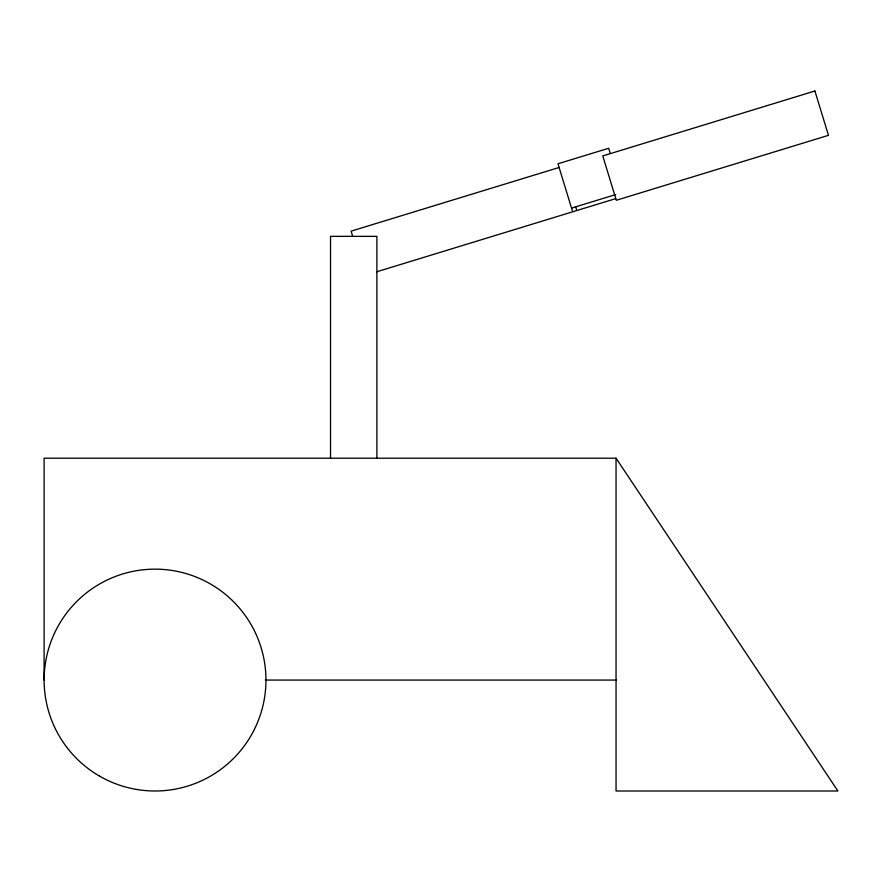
<?xml version="1.0" encoding="UTF-8"?>
<svg xmlns="http://www.w3.org/2000/svg" width="882" height="882" viewBox="0 0 882 882"><rect width="100%" height="100%" fill="white"/><g stroke="black" fill="none" stroke-linecap="round" stroke-linejoin="round"><path stroke-width="1.32" d="M559.287 167.426L351.102 231.15L352.701 236.365M571.547 208.097L615.735 194.569M376.526 271.843L615.57 198.671M616.044 458.21L616.044 791L837.9 791L616.044 458.21L44.1 458.21L44.1 680.066M265.449 680.066L616.044 680.066M610.267 153.479L608.668 148.264L557.986 163.776L572.308 210.566M575.615 206.631L576.817 210.544M376.89 458.21L376.89 236.354L330.53 236.354L330.53 458.21M814.902 91L602.759 155.938L616.331 200.258L828.474 135.332L814.902 91M99.567 776.138A110.934 110.934 0 0 0 265.956 680.066A110.934 110.934 0 0 0 99.567 584.005A110.934 110.934 0 0 0 99.567 776.138"/></g></svg>
